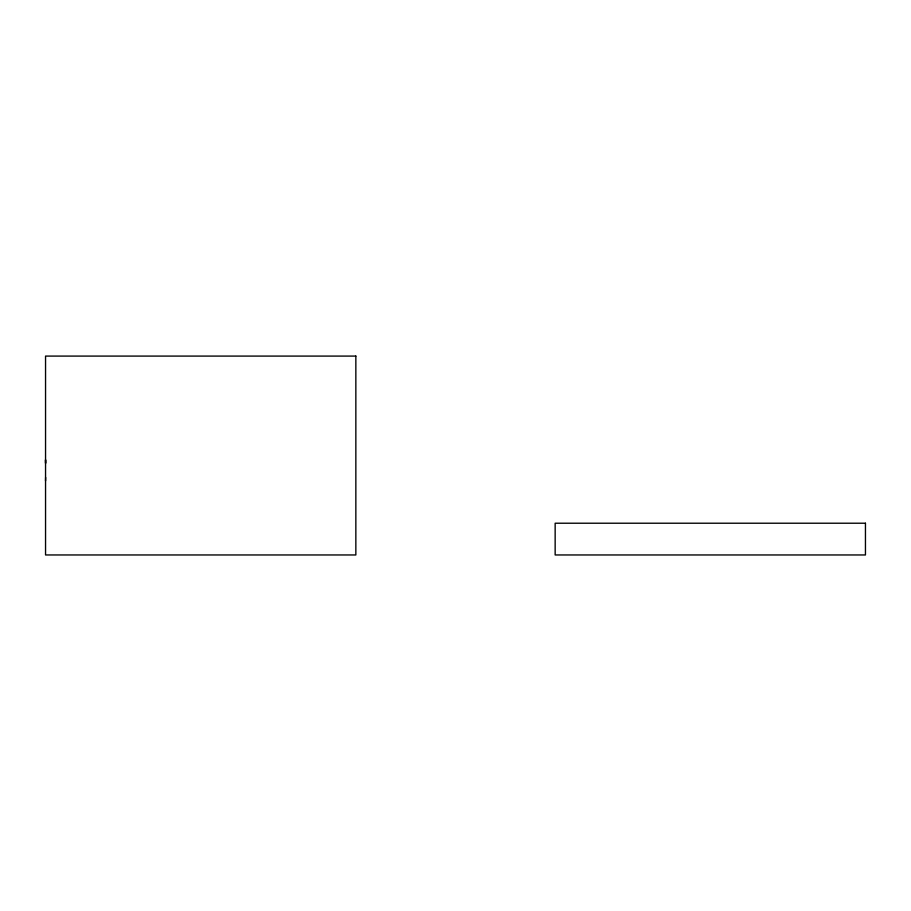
<?xml version="1.0" encoding="UTF-8"?>
<svg xmlns="http://www.w3.org/2000/svg" width="911" height="911" viewBox="0 0 911 911"><rect width="100%" height="100%" fill="white"/><g stroke="black" fill="none" stroke-linecap="round" stroke-linejoin="round"><path stroke-width="1.37" d="M45.55 480.917L45.618 477.432M45.596 463.175L45.55 459.759L45.55 463.278M355.848 356.087L45.55 356.087L45.55 554.958L355.848 554.958L355.848 356.087M865.45 523.221L555.152 523.221L555.152 554.958L865.45 554.958L865.45 523.221"/></g></svg>
